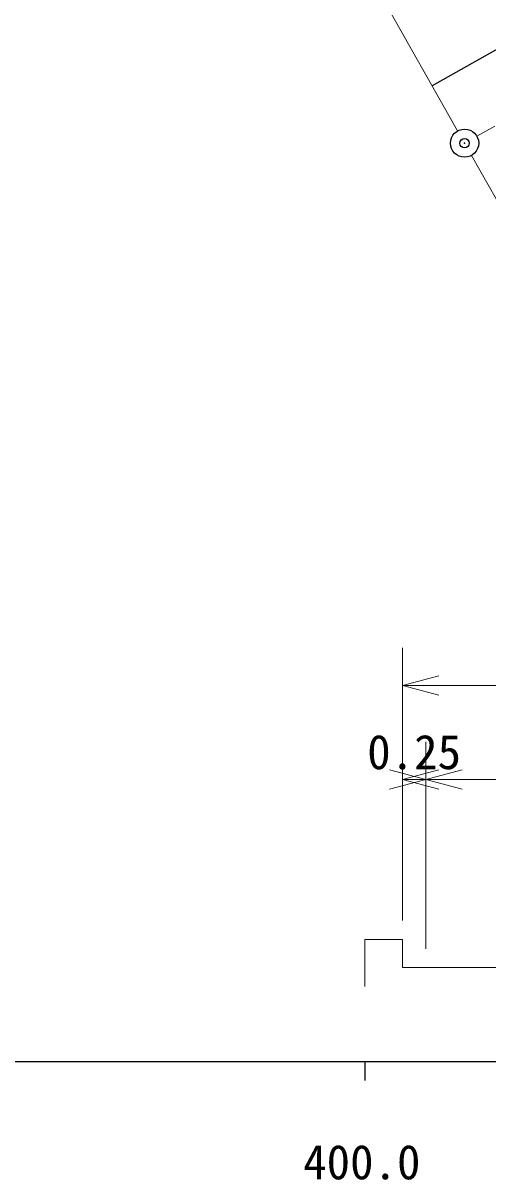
# Model space of a CAD drawing. Units: millimetres, scale not verified, with parts at other scales. Extents: x 40000 to 680000, y 20000 to 380000.
# Drawn here: x 449845 to 474544, y 198715 to 260218 of the extents above; entities that cross this region are included whole.
import ezdxf
from ezdxf.enums import TextEntityAlignment as Align

# ---------------------------------------------------------------- set-up
doc = ezdxf.new("R2010")
doc.units = ezdxf.units.MM
doc.header["$LTSCALE"] = 1000
doc.header["$PDMODE"] = 32
doc.header["$PDSIZE"] = 500
doc.linetypes.add('CHAIN', pattern=[18.5, 12, -1.5, 3.5, -1.5])
for name, color, linetype, lineweight in [('S-BGD-RSTR', 7, 'Continuous', 13), ('S-BMK', 2, 'CHAIN', 13), ('S-BMK-SRVR', 3, 'Continuous', 25), ('S-STR-HTXT', 7, 'Continuous', 13), ('S-TTL-BAND', 7, 'Continuous', 25)]:
    doc.layers.add(name, color=color, linetype=linetype, lineweight=lineweight)
doc.styles.add('ＭＳ ゴシック', font='')
doc.styles.get('ＭＳ ゴシック').set_extended_font_data('MS Gothic')

msp = doc.modelspace()

# ---------------------------------------------------------------- linework, layer by layer
at = {"layer": 'S-BGD-RSTR', "lineweight": 25}
msp.add_line((479212, 261192), (471582, 256881), dxfattribs=at)
at = {"layer": 'S-BMK'}
for p, q in [((472937, 254488), (453601, 288645)), ((491014, 263859), (473959, 254204)), ((473676, 253182), (486824, 229956))]:
    msp.add_line(p, q, dxfattribs=at)
at = {"layer": 'S-BMK-SRVR'}
msp.add_circle((473306, 253835), 750, dxfattribs=at)
msp.add_point((473306, 253835), dxfattribs=at)
msp.add_point((473306, 253835), dxfattribs=at)
at = {"layer": 'S-STR-HTXT'}
for p, q in [((470000, 212500), (470000, 227000)), ((471932, 225518), (470000, 225000)), ((470000, 225000), (518500, 225000)), ((470000, 225000), (471932, 224482)), ((471250, 211000), (471250, 222000)), ((471250, 220000), (469318, 220518)), ((471932, 220518), (470000, 220000)), ((473182, 220518), (471250, 220000)), ((469318, 219482), (471250, 220000)), ((470000, 220000), (471250, 220000)), ((470000, 220000), (471932, 219482)), ((471250, 220000), (516000, 220000)), ((471250, 220000), (473182, 219482)), ((468000, 211500), (470000, 211500)), ((468000, 211500), (468000, 209000)), ((470000, 210000), (470000, 211500)), ((470000, 210000), (471250, 210000)), ((471250, 210000), (516000, 210000))]:
    msp.add_line(p, q, dxfattribs=at)
at = {"layer": 'S-TTL-BAND'}
for p, q in [((40000, 205000), (579000, 205000)), ((468000, 205000), (468000, 204000))]:
    msp.add_line(p, q, dxfattribs=at)

# ---------------------------------------------------------------- texts
at = {"layer": 'S-STR-HTXT', "style": 'ＭＳ ゴシック'}
msp.add_text('0.25', height=1833, dxfattribs=at).set_placement((470625, 220000), align=Align.BOTTOM_CENTER)
at = {"layer": 'S-TTL-BAND', "style": 'ＭＳ ゴシック'}
msp.add_text('400.0', height=1833, dxfattribs=at).set_placement((467844, 198195), align=Align.BOTTOM_CENTER)

doc.saveas('drawing.dxf')
